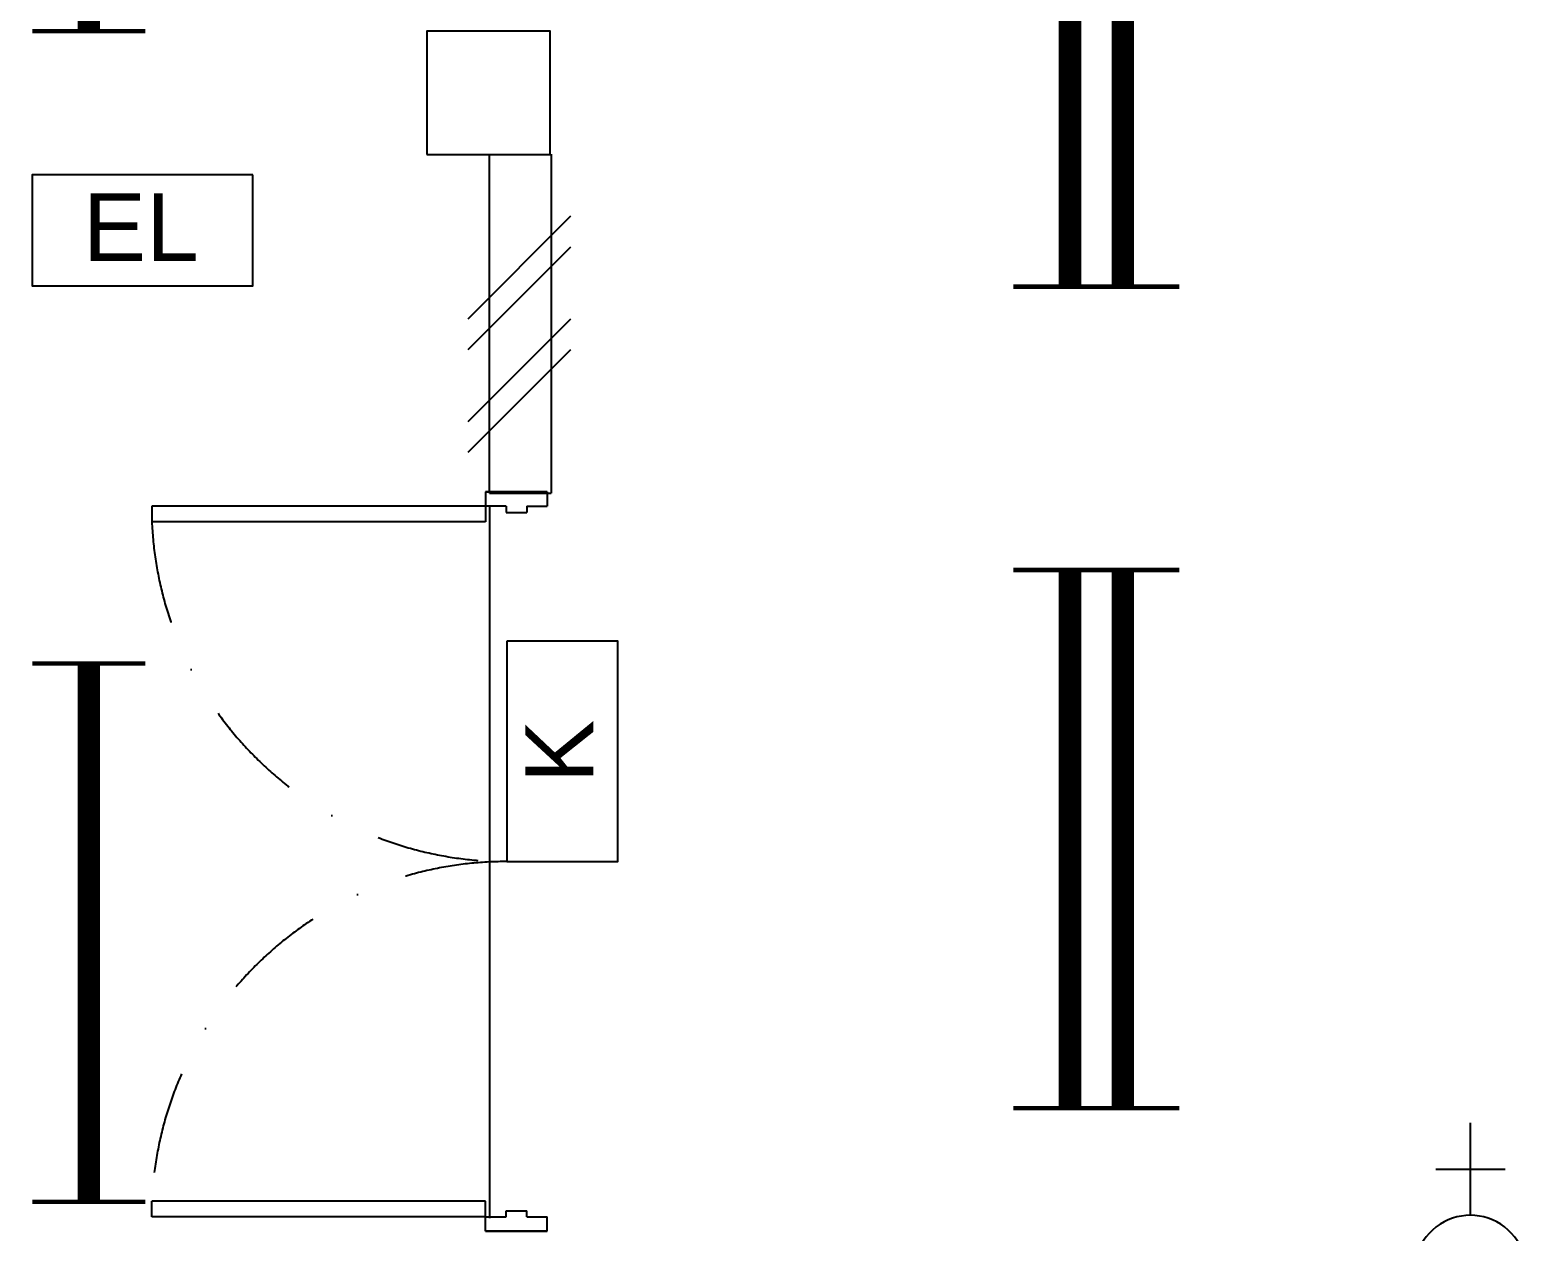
# Model space of a CAD drawing. Header units: inches. Extents: x -106706990 to 300603, y -86718466 to 1728185.
# Drawn here: x 50720 to 54375, y 21781 to 24707 of the extents above; entities that cross this region are included whole.
import ezdxf

# ---------------------------------------------------------------- set-up
doc = ezdxf.new("R2010")
doc.units = ezdxf.units.IN
doc.header["$MEASUREMENT"] = 0
doc.linetypes.add('DASHDOT', pattern=[1, 0.5, -0.25, 0, -0.25])
doc.linetypes.add('HIDDEN', pattern=[0.375, 0.25, -0.125])
for name, color, linetype in [('A-COLUMN', 3, 'Continuous'), ('A-DOOR', 9, 'Continuous'), ('A-DROP', 8, 'Continuous'), ('A-WALL', 1, 'Continuous'), ('A-WLH', 7, 'Continuous'), ('EL LIGHT', 6, 'Continuous'), ('ELECT', 6, 'Continuous'), ('K LIGHT', 3, 'Continuous'), ('LAMP', 5, 'Continuous')]:
    doc.layers.add(name, color=color, linetype=linetype)
doc.styles.add('arial', font='arial.ttf')

# ---------------------------------------------------------------- blocks, each defined once
blk = doc.blocks.new('A$C49831240')
at = {"layer": 'A-WLH', "color": 8}
for p, q in [((250, 575), (0, 325)), ((250, 500), (0, 250)), ((250, 325), (0, 75)), ((250, 250), (0, 0))]:
    blk.add_line(p, q, dxfattribs=at)
blk = doc.blocks.new('A$C13432639')
at = {"layer": 'A-DOOR', "color": 8, "linetype": 'Continuous'}
for p, q in [((962.2, 1800), (812.2, 1800)), ((812.2, 1800), (812.2, 1765)), ((812.2, 1800), (962.2, 1800)), ((812.2, 1800), (812.2, 1800)), ((962.2, 1800), (962.2, 1765)), ((962.2, 1800), (962.2, 1800)), ((862.2, 1765), (812.2, 1765)), ((862.2, 1765), (862.2, 1750)), ((912.2, 1765), (912.2, 1750)), ((912.2, 1765), (962.2, 1765)), ((862.2, 1750), (912.2, 1750)), ((862.2, 35), (862.2, 50)), ((862.2, 50), (912.2, 50)), ((912.2, 35), (912.2, 50)), ((812.2, 0), (812.2, 35)), ((812.2, 35), (862.2, 35)), ((962.2, 0), (812.2, 0)), ((812.2, 0), (962.2, 0)), ((812.2, 0), (962.2, 0)), ((962.2, 0), (812.2, 0)), ((812.2, 0), (962.2, 0)), ((812.2, 0), (812.2, 0)), ((962.2, 0), (812.2, 0)), ((812.2, 0), (962.2, 0)), ((812.2, 0), (812.2, 0)), ((912.2, 35), (962.2, 35)), ((962.2, 0), (962.2, 35)), ((962.2, 0), (962.2, 0)), ((962.2, 0), (962.2, 0))]:
    blk.add_line(p, q, dxfattribs=at)
at = {"layer": 'A-DOOR', "color": 8}
for p, q in [((812.2, 1765), (0, 1765)), ((0, 1765), (0, 1727)), ((812.2, 1765), (812.2, 1727)), ((812.2, 1727), (0, 1727)), ((812.2, 73), (0, 73)), ((0, 35), (0, 73)), ((812.2, 35), (812.2, 73)), ((812.2, 35), (0, 35))]:
    blk.add_line(p, q, dxfattribs=at)
at = {"layer": 'A-DOOR', "color": 8, "linetype": 'DASHDOT', "ltscale": 500}
for centre, start, end in [((864.2, 1765), 182.5179, 270), ((864.2, 35), 90, 177.4821)]:
    blk.add_arc(centre, 865, start, end, dxfattribs=at)
blk = doc.blocks.new('YBC 236')
at = {"layer": 'LAMP'}
for points, const_width in [([(-134681.8, 193808.3), (-134681.8, 193533.1)], 10.9), ([(-133371.4, 193808.3), (-133371.4, 193533.1)], 10.9), ([(-134681.8, 193670.7), (-133371.4, 193670.7)], 54.6), ([(-134681.8, 193679.4), (-134681.8, 193404.2)], 10.9), ([(-133371.4, 193679.4), (-133371.4, 193404.2)], 10.9), ([(-134681.8, 193541.8), (-133371.4, 193541.8)], 54.6)]:
    blk.add_lwpolyline(points, dxfattribs=dict(at, const_width=const_width))
blk = doc.blocks.new('*U214')
at = {"layer": 'LAMP', "rotation": 90}
blk.add_blockref('YBC 236', (193606.2, 134026.6, -5.5), dxfattribs=at)
blk = doc.blocks.new('*U215')
at = {"layer": 'LAMP', "color": 0, "linetype": 'ByBlock', "lineweight": -2, "transparency": 16777216}
for p in [(0, 2000), (0, 0)]:
    blk.add_blockref('*U214', p, dxfattribs=at)
blk = doc.blocks.new('YBC136')
at = {"layer": 'LAMP'}
for points, const_width in [([(-135000.8, 195525.6), (-135000.8, 195250.4)], 10.9), ([(-133690.5, 195525.6), (-133690.5, 195250.4)], 10.9), ([(-135000.8, 195388), (-133690.5, 195388)], 54.6)]:
    blk.add_lwpolyline(points, dxfattribs=dict(at, const_width=const_width))
blk = doc.blocks.new('*U222')
at = {"layer": 'LAMP', "rotation": 270}
blk.add_blockref('YBC136', (-195388, -134345.6, -5.5), dxfattribs=at)
blk = doc.blocks.new('*U223')
at = {"layer": 'LAMP', "color": 0, "linetype": 'ByBlock', "lineweight": -2, "transparency": 16777216}
for p in [(0, 5700), (0, 2850)]:
    blk.add_blockref('*U222', p, dxfattribs=at)
blk = doc.blocks.new('EMERGENCY LIGHT')
at = {"layer": 'EL LIGHT', "color": 6}
blk.add_lwpolyline([(49517.9, 4899.8), (48981.4, 4899.8), (48981.4, 4629.5), (49517.9, 4629.5)], close=True, dxfattribs=at)
at = {"layer": 'EL LIGHT', "color": 6, "style": 'arial'}
blk.add_text('EL', height=164.84, dxfattribs=at).set_placement((49104.8, 4689.8))
blk = doc.blocks.new('EXIT LAMP')
at = {"layer": 'K LIGHT', "color": 3}
blk.add_lwpolyline([(54141.1, 5237.4), (53604.6, 5237.4), (53604.6, 4967.1), (54141.1, 4967.1)], close=True, dxfattribs=at)
at = {"layer": 'K LIGHT', "color": 3, "style": 'arial'}
blk.add_text('K', height=164.8, dxfattribs=at).set_placement((53795.7, 5027.4))
blk = doc.blocks.new('SOCKET')
at = {"layer": 'ELECT', "color": 6}
for p, q in [((15248.7, 25891.4), (15248.7, 26116.4)), ((15164.3, 26003.9), (15333.1, 26003.9)), ((15112.3, 25701.6), (15385.1, 25701.6))]:
    blk.add_line(p, q, dxfattribs=at)
blk.add_arc((15248.7, 25755), 136.4, 336.9763, 203.0237, dxfattribs=at)

msp = doc.modelspace()

# ---------------------------------------------------------------- linework, layer by layer
at = {"layer": 'A-COLUMN', "color": 8}
msp.add_lwpolyline([(51686.1, 24404.1), (51986.1, 24404.1), (51986.1, 24704.1), (51686.1, 24704.1)], close=True, dxfattribs=at)
at = {"layer": 'A-DROP', "color": 8}
msp.add_line((51838.8, 23550.4), (51838.8, 21814.4), dxfattribs=at)
at = {"layer": 'A-WALL', "color": 8}
for p, q in [((51838.8, 23579.4), (51838.8, 24404.4)), ((51988.8, 24404.4), (51988.8, 23579.4)), ((51838.8, 23579.4), (51988.8, 23579.4))]:
    msp.add_line(p, q, dxfattribs=at)

# ---------------------------------------------------------------- block references
at = {"layer": 'A-DOOR', "color": 8}
msp.add_blockref('A$C13432639', (51016.7, 21782.7), dxfattribs=at)
at = {"layer": 'A-WLH', "color": 8}
msp.add_blockref('A$C49831240', (51785.7, 23678.4), dxfattribs=at)
at = {"layer": 'ELECT', "color": 7, "linetype": 'HIDDEN'}
msp.add_blockref('SOCKET', (38976.9, -4069.8), dxfattribs=at)
at = {"layer": 'LAMP', "color": 0}
for name, p in [('*U223', (50863.3, 19659.4, -54.6)), ('*U215', (53315.6, 22737.4, 5.5)), ('EMERGENCY LIGHT', (1744.3, 19454.9, -49.1))]:
    msp.add_blockref(name, p, dxfattribs=at)
at = {"layer": 'LAMP', "color": 0, "rotation": 90}
msp.add_blockref('EXIT LAMP', (57118.2, -30922), dxfattribs=at)

doc.saveas('drawing.dxf')
